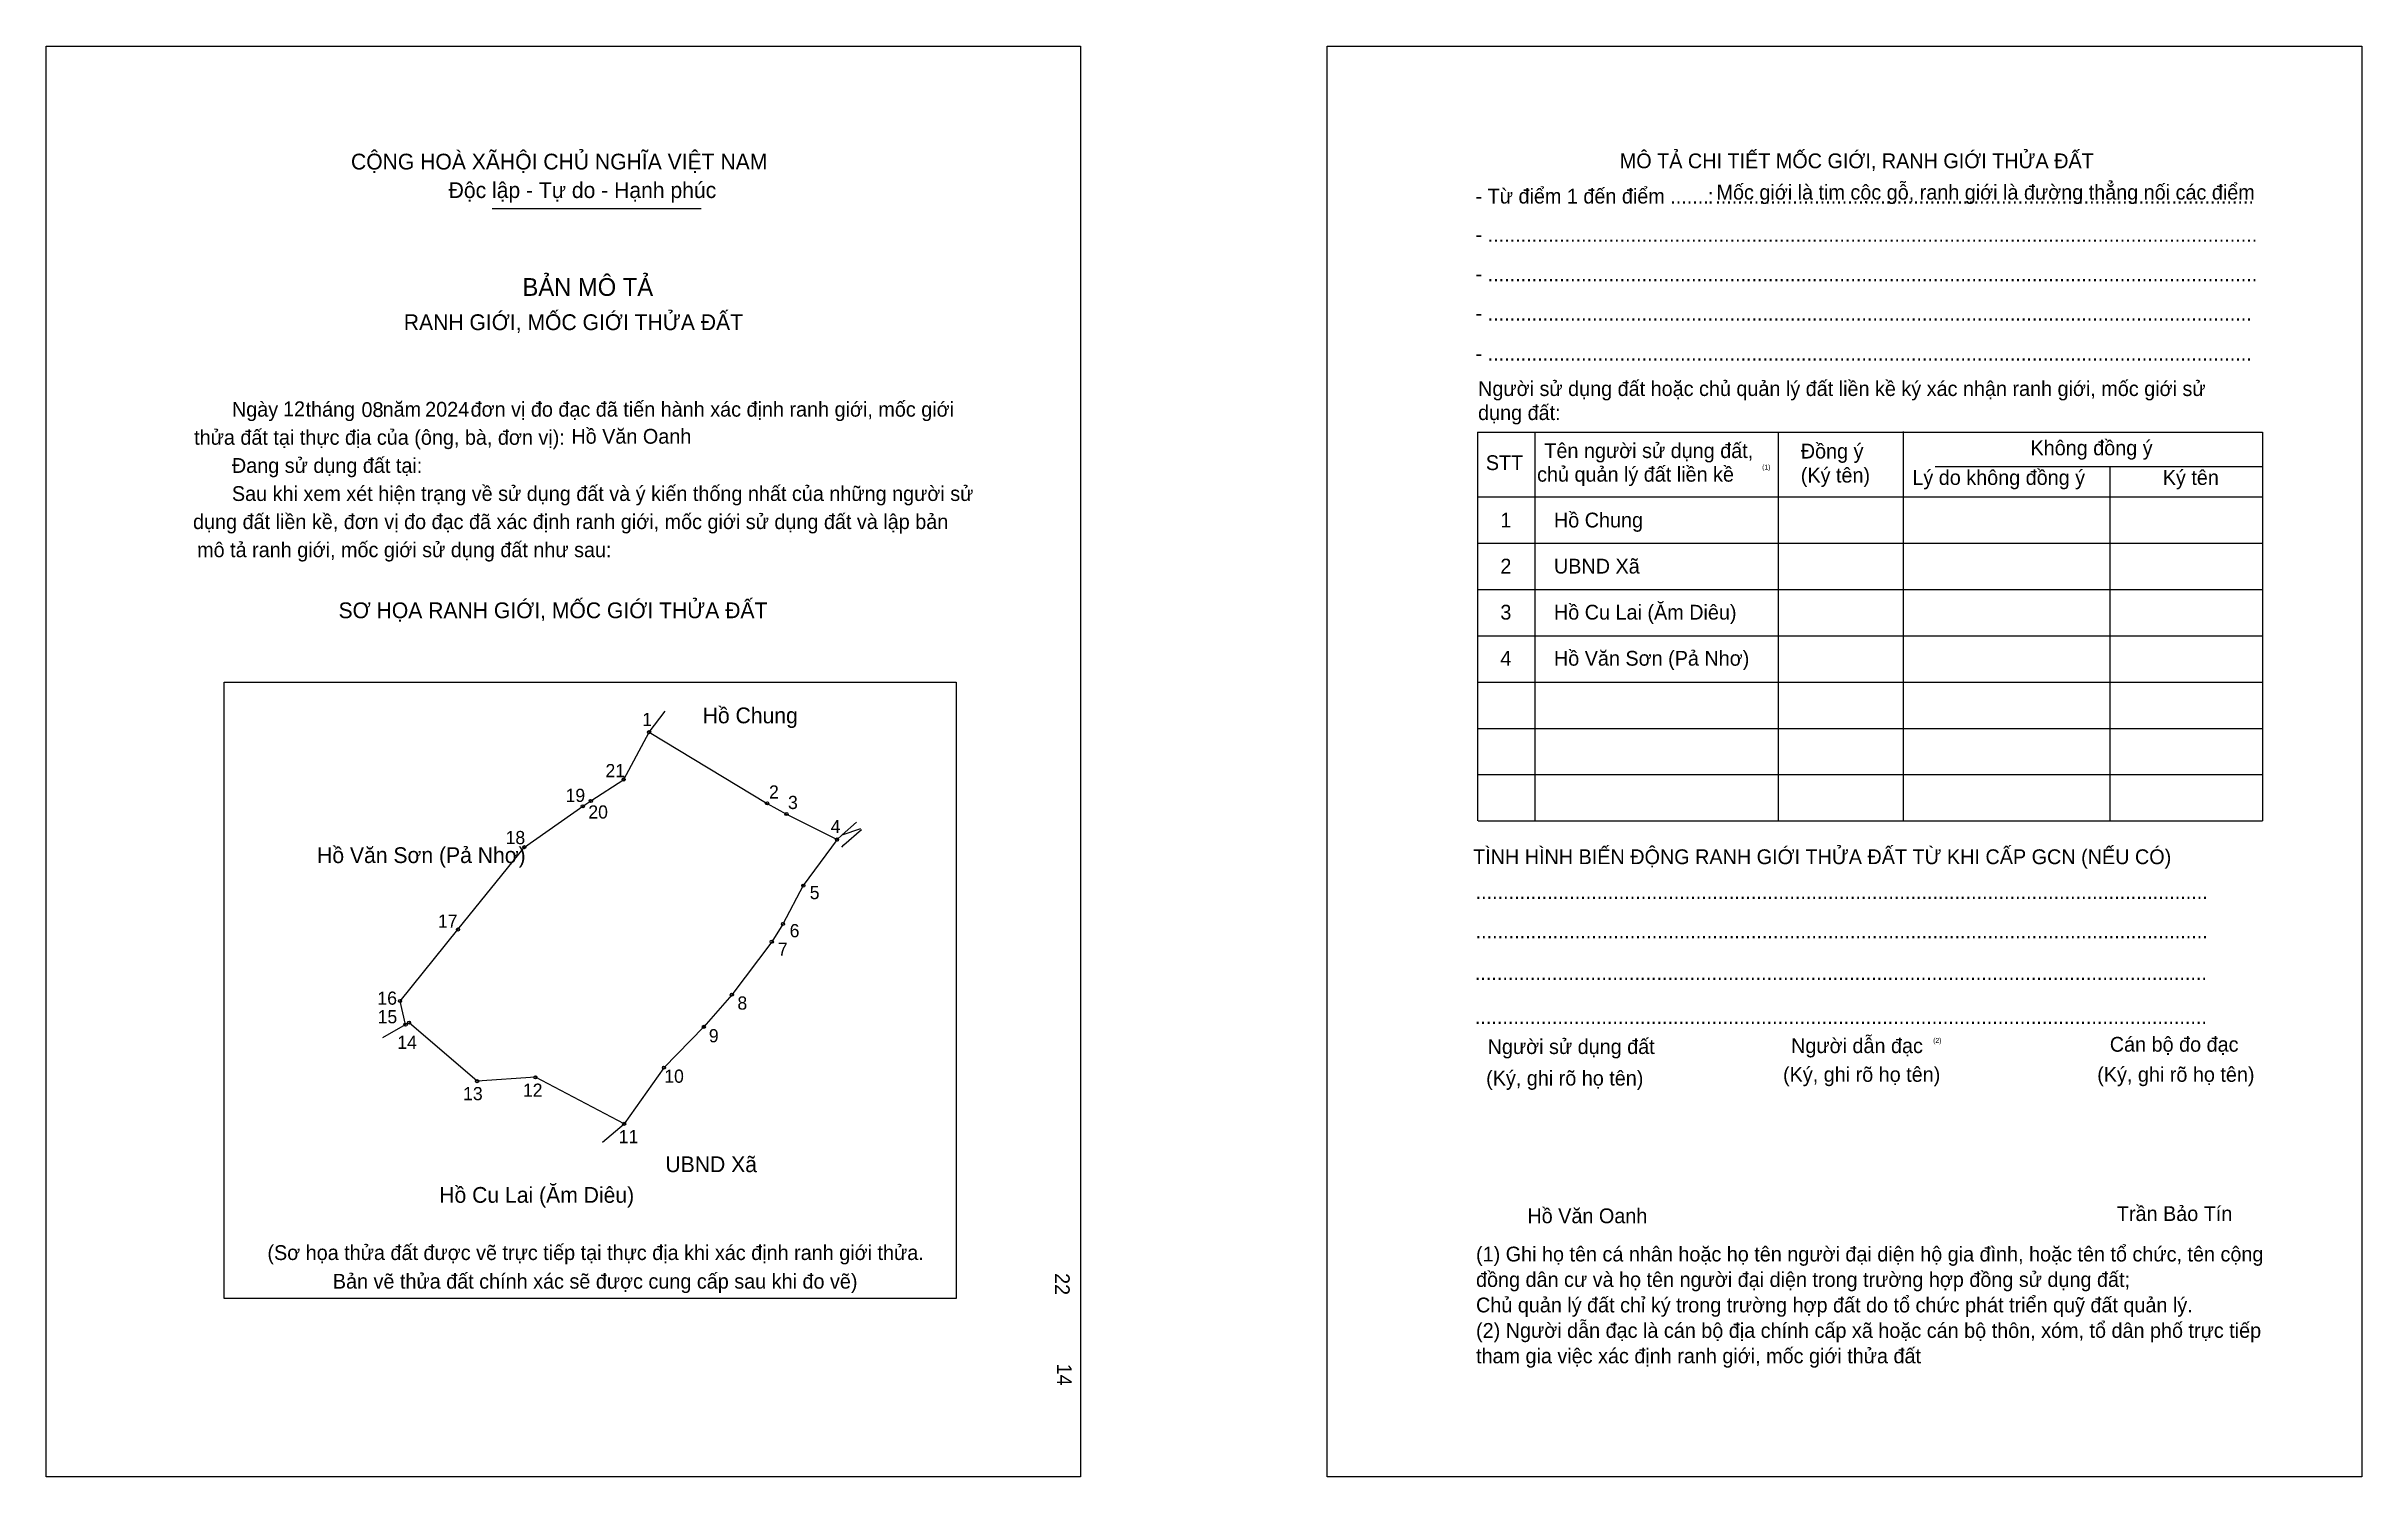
# Model space of a CAD drawing. Extents: x 546730 to 547422, y 1824936 to 1825364.
import ezdxf

# ---------------------------------------------------------------- set-up
doc = ezdxf.new("R2010")
doc.units = 0
for name, color, linetype in [('bmtKhungInTrang1', 7, 'Continuous'), ('bmtKhungInTrang2', 7, 'Continuous'), ('bmtNoiDung', 7, 'Continuous'), ('bmtTemplate', 7, 'Continuous'), ('CanhThua', 7, 'Continuous'), ('MocDinhThua', 7, 'Continuous'), ('RauThua', 7, 'Continuous'), ('SoHieuDinhThua', 7, 'Continuous'), ('TenChuLanCan', 7, 'Continuous')]:
    doc.layers.add(name, color=color, linetype=linetype)

msp = doc.modelspace()

# ---------------------------------------------------------------- linework, layer by layer
at = {"layer": 'bmtKhungInTrang1'}
msp.add_lwpolyline([(546729.76, 1825364.03), (547039.04, 1825364.03), (547039.04, 1824936.26), (546729.76, 1824936.26)], close=True, dxfattribs=at)
at = {"layer": 'bmtKhungInTrang2'}
msp.add_lwpolyline([(547112.79, 1825364.03), (547422.07, 1825364.03), (547422.07, 1824936.26), (547112.79, 1824936.26)], close=True, dxfattribs=at)
at = {"layer": 'bmtTemplate'}
for p, q in [((546863.04, 1825315.55), (546925.58, 1825315.55)), ((547174.84, 1825248.65), (547174.84, 1825132.36)), ((547247.59, 1825248.65), (547247.59, 1825132.36)), ((547285.02, 1825248.79), (547285.02, 1825132.36)), ((547392.46, 1825248.65), (547392.46, 1825132.36)), ((547294.52, 1825238.41), (547392.46, 1825238.41)), ((547157.88, 1825229.27), (547392.46, 1825229.27)), ((547157.88, 1825215.43), (547392.46, 1825215.43)), ((547157.88, 1825201.58), (547392.46, 1825201.58)), ((547157.88, 1825187.74), (547392.46, 1825187.74)), ((547157.88, 1825173.89), (547392.46, 1825173.89)), ((547157.88, 1825160.05), (547392.46, 1825160.05)), ((547157.88, 1825146.21), (547392.46, 1825146.21)), ((547157.88, 1825132.36), (547392.46, 1825132.36))]:
    msp.add_line(p, q, dxfattribs=at)
for points in [[(547157.73, 1825248.65), (547392.46, 1825248.65)], [(547157.73, 1825248.65), (547157.73, 1825132.36)], [(547346.8, 1825238.27), (547346.8, 1825132.36)]]:
    msp.add_lwpolyline(points, dxfattribs=at)
msp.add_lwpolyline([(546782.97, 1824989.54), (546782.97, 1825173.88), (547001.81, 1825173.88), (547001.81, 1824989.54)], close=True, dxfattribs=at)
at = {"layer": 'CanhThua'}
for p, q in [((546902.41, 1825144.76), (546910, 1825158.92)), ((546910, 1825158.92), (546945.28, 1825137.62)), ((546890.17, 1825136.76), (546892.6, 1825138.35)), ((546892.6, 1825138.35), (546902.41, 1825144.76)), ((546872.72, 1825124.52), (546890.17, 1825136.76)), ((546945.28, 1825137.62), (546951.09, 1825134.42)), ((546951.09, 1825134.42), (546966.2, 1825126.8)), ((546852.84, 1825099.91), (546872.72, 1825124.52)), ((546966.2, 1825126.8), (546956.11, 1825113.04)), ((546956.11, 1825113.04), (546950.03, 1825101.53)), ((546835.53, 1825078.5), (546852.84, 1825099.91)), ((546950.03, 1825101.53), (546946.68, 1825096.26)), ((546946.68, 1825096.26), (546934.76, 1825080.4)), ((546837.18, 1825071.45), (546835.53, 1825078.5)), ((546934.76, 1825080.4), (546926.37, 1825070.81)), ((546838.21, 1825072.03), (546837.18, 1825071.45)), ((546858.57, 1825054.56), (546838.21, 1825072.03)), ((546926.37, 1825070.81), (546914.44, 1825058.56)), ((546876, 1825055.71), (546858.57, 1825054.56)), ((546902.55, 1825041.79), (546876, 1825055.71)), ((546914.44, 1825058.56), (546902.55, 1825041.79))]:
    msp.add_line(p, q, dxfattribs=at)
at = {"layer": 'MocDinhThua'}
for centre in [(546910, 1825158.92), (546902.41, 1825144.76), (546892.6, 1825138.35), (546945.28, 1825137.62), (546890.17, 1825136.76), (546951.09, 1825134.42), (546872.72, 1825124.52), (546966.2, 1825126.8), (546956.11, 1825113.04), (546852.84, 1825099.91), (546946.68, 1825096.26), (546950.03, 1825101.53), (546835.53, 1825078.5), (546934.76, 1825080.4), (546837.18, 1825071.45), (546838.21, 1825072.03), (546926.37, 1825070.81), (546858.57, 1825054.56), (546876, 1825055.71), (546914.44, 1825058.56), (546902.55, 1825041.79)]:
    msp.add_circle(centre, 0.472, dxfattribs=at)
at = {"layer": 'RauThua'}
for p, q in [((546910, 1825158.92), (546914.85, 1825165.19)), ((546967.77, 1825128.2), (546972.05, 1825132.05)), ((546966.2, 1825126.8), (546967.77, 1825128.2)), ((546966.2, 1825126.8), (546967.77, 1825128.2)), ((546967.66, 1825124.53), (546968.19, 1825125.24)), ((546967.77, 1825128.2), (546973.32, 1825130.07)), ((546968.19, 1825125.24), (546973.46, 1825129.78)), ((546830.36, 1825067.6), (546837.18, 1825071.45)), ((546896.06, 1825036.3), (546902.55, 1825041.79))]:
    msp.add_line(p, q, dxfattribs=at)

# ---------------------------------------------------------------- texts
at = {"layer": 'bmtNoiDung'}
for s, height, p in [('12', 4.425, (546800.54, 1825253.42)), ('08', 4.425, (546824, 1825253.17)), ('2024', 4.425, (546843.04, 1825253.27)), ('Hồ Văn Oanh', 4.4252, (546886.76, 1825245.19)), ('1', 4.43, (547164.53, 1825220.14)), ('Hồ Chung ', 4.425, (547180.55, 1825220.14)), ('2', 4.43, (547164.53, 1825206.36)), ('UBND Xã ', 4.425, (547180.55, 1825206.36)), ('3', 4.43, (547164.53, 1825192.58)), ('Hồ Cu Lai (Ăm Diêu) ', 4.4252, (547180.55, 1825192.58)), ('4', 4.43, (547164.53, 1825178.8)), ('Hồ Văn Sơn (Pả Nhơ) ', 4.4252, (547180.55, 1825178.8)), ('Hồ Văn Oanh', 4.4252, (547172.62, 1825012.07))]:
    msp.add_text(s, height=height, dxfattribs=at).set_placement(p)
for s, p in [('22', (547031.34, 1824997.15)), ('14', (547031.97, 1824970.07))]:
    msp.add_text(s, height=4.425, rotation=270, dxfattribs=at).set_placement(p)
at = {"layer": 'bmtTemplate'}
for s, height, p in [('CỘNG HOÀ XÃHỘI CHỦ NGHĨA VIỆT NAM', 4.7202, (546820.86, 1825327.19)), ('MÔ TẢ CHI TIẾT MỐC GIỚI, RANH GIỚI THỬA ĐẤT', 4.4235, (547200.24, 1825327.57)), ('Độc lập - Tự do - Hạnh phúc', 4.7202, (546850.06, 1825318.66)), ('- Từ điểm 1 đến điểm .......', 4.4235, (547157.13, 1825317.02)), (':', 4.42, (547226.62, 1825317.02)), ('Mốc giới là tim cộc gỗ, ranh giới là đường thẳng nối các điểm', 4.4235, (547229.17, 1825318.19)), ('..................................................................................................', 4.4235, (547228.8, 1825317.02)), ('- ............................................................................................................................................', 4.42354, (547157.13, 1825305.56)), ('BẢN MÔ TẢ', 5.31, (546872.15, 1825289.4)), ('- ............................................................................................................................................', 4.42354, (547157.13, 1825293.79)), ('RANH GIỚI, MỐC GIỚI THỬA ĐẤT', 4.7202, (546836.65, 1825279.16)), ('- ...........................................................................................................................................', 4.42354, (547157.13, 1825282.02)), ('- ...........................................................................................................................................', 4.42354, (547157.13, 1825269.98)), ('Người sử dụng đất hoặc chủ quản lý đất liền kề ký xác nhận ranh giới, mốc giới sử', 4.4235, (547157.88, 1825259.45)), ('Ngày     tháng     năm         đơn vị đo đạc đã tiến hành xác định ranh giới, mốc giới ', 4.4252, (546785.26, 1825253.27)), ('dụng đất:', 4.424, (547157.88, 1825252.26)), ('thửa đất tại thực địa của (ông, bà, đơn vị):', 4.4252, (546773.97, 1825244.87)), ('Tên người sử dụng đất,', 4.4235, (547177.69, 1825240.9)), ('Đồng ý', 4.424, (547254.36, 1825240.76)), ('Không đồng ý', 4.4235, (547323.05, 1825241.73)), ('Đang sử dụng đất tại:', 4.4252, (546785.26, 1825236.46)), ('STT', 4.424, (547160.19, 1825237.3)), ('chủ quản lý đất liền kề', 4.4235, (547175.52, 1825233.83)), ('(1)', 1.475, (547242.8, 1825237.46)), ('(Ký tên)', 4.424, (547254.36, 1825233.57)), ('Lý do không đồng ý', 4.4235, (547287.73, 1825232.87)), ('Ký tên', 4.424, (547362.59, 1825232.87)), ('Sau khi xem xét hiện trạng về sử dụng đất và ý kiến thống nhất của những người sử ', 4.4252, (546785.26, 1825228.06)), ('dụng đất liền kề, đơn vị đo đạc đã xác định ranh giới, mốc giới sử dụng đất và lập bản', 4.4252, (546773.64, 1825219.66)), ('mô tả ranh giới, mốc giới sử dụng đất như sau:', 4.4252, (546774.86, 1825211.25)), ('SƠ HỌA RANH GIỚI, MỐC GIỚI THỬA ĐẤT', 4.7202, (546817.14, 1825193)), ('TÌNH HÌNH BIẾN ĐỘNG RANH GIỚI THỬA ĐẤT TỪ KHI CẤP GCN (NẾU CÓ)', 4.4235, (547156.38, 1825119.45)), ('.....................................................................................................................................', 4.43017, (547157.13, 1825109.04)), ('.....................................................................................................................................', 4.43017, (547157.13, 1825097.27)), ('.....................................................................................................................................', 4.43017, (547156.9, 1825084.81)), ('.....................................................................................................................................', 4.43017, (547156.9, 1825071.66)), ('Người sử dụng đất', 4.4235, (547160.73, 1825062.67)), ('Người dẫn đạc', 4.4235, (547251.46, 1825062.94)), ('(2)', 1.475, (547293.94, 1825065.99)), ('Cán bộ đo đạc', 4.4235, (547346.76, 1825063.36)), ('(Ký, ghi rõ họ tên)', 4.4235, (547160.28, 1825053.25)), ('(Ký, ghi rõ họ tên)', 4.4235, (547249.06, 1825054.36)), ('(Ký, ghi rõ họ tên)', 4.4235, (547343, 1825054.36)), ('Trần Bảo Tín', 4.4235, (547348.87, 1825012.73)), ('(Sơ họa thửa đất được vẽ trực tiếp tại thực địa khi xác định ranh giới thửa.', 4.4252, (546795.88, 1825001.06)), ('(1) Ghi họ tên cá nhân hoặc họ tên người đại diện hộ gia đình, hoặc tên tổ chức, tên cộng', 4.4235, (547157.26, 1825000.63)), ('Bản vẽ thửa đất chính xác sẽ được cung cấp sau khi đo vẽ)', 4.4252, (546815.44, 1824992.5)), ('đồng dân cư và họ tên người đại diện trong trường hợp đồng sử dụng đất;', 4.4235, (547157.26, 1824993.02)), ('Chủ quản lý đất chỉ ký trong trường hợp đất do tổ chức phát triển quỹ đất quản lý.', 4.4235, (547157.26, 1824985.4)), ('(2) Người dẫn đạc là cán bộ địa chính cấp xã hoặc cán bộ thôn, xóm, tổ dân phố trực tiếp', 4.4235, (547157.26, 1824977.79)), ('tham gia việc xác định ranh giới, mốc giới thửa đất', 4.4235, (547157.26, 1824970.18))]:
    msp.add_text(s, height=height, dxfattribs=at).set_placement(p)
at = {"layer": 'SoHieuDinhThua'}
for s, height, p in [('1', 3.94, (546907.94, 1825160.75)), ('21', 3.936, (546896.96, 1825145.45)), ('19', 3.936, (546885.02, 1825138.05)), ('2', 3.94, (546945.86, 1825139.06)), ('3', 3.94, (546951.53, 1825135.93)), ('20', 3.936, (546891.83, 1825133.09)), ('4', 3.94, (546964.29, 1825128.73)), ('18', 3.936, (546867.09, 1825125.43)), ('5', 3.94, (546958.03, 1825108.98)), ('17', 3.936, (546846.84, 1825100.42)), ('6', 3.94, (546952.03, 1825097.59)), ('7', 3.94, (546948.51, 1825092.05)), ('16', 3.936, (546828.76, 1825077.41)), ('15', 3.936, (546828.83, 1825071.86)), ('8', 3.94, (546936.41, 1825075.95)), ('9', 3.94, (546927.86, 1825066.17)), ('14', 3.936, (546834.71, 1825064.19)), ('10', 3.936, (546914.54, 1825054.07)), ('13', 3.936, (546854.39, 1825048.86)), ('12', 3.936, (546872.27, 1825049.89)), ('11', 3.936, (546900.92, 1825035.99))]:
    msp.add_text(s, height=height, dxfattribs=at).set_placement(p)
at = {"layer": 'TenChuLanCan'}
for s, height, p in [('Hồ Chung', 4.724, (546926.02, 1825161.57)), ('Hồ Văn Sơn (Pả Nhơ)', 4.7237, (546810.73, 1825119.78)), ('UBND Xã', 4.724, (546914.88, 1825027.34)), ('Hồ Cu Lai (Ăm Diêu)', 4.7237, (546847.26, 1825018.17))]:
    msp.add_text(s, height=height, dxfattribs=at).set_placement(p)

doc.saveas('drawing.dxf')
